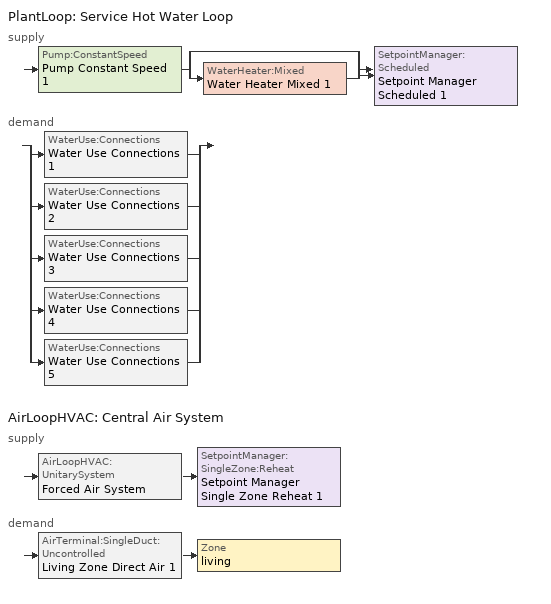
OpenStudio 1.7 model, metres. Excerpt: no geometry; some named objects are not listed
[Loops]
PlantLoop 'Service Hot Water Loop'
 supply: Pump:ConstantSpeed 'Pump Constant Speed 1' > split
  | bypass
  | WaterHeater:Mixed 'Water Heater Mixed 1'
  join > SetpointManager:Scheduled 'Setpoint Manager Scheduled 1'
 demand: split
  | WaterUse:Connections 'Water Use Connections 1'
  | WaterUse:Connections 'Water Use Connections 2'
  | WaterUse:Connections 'Water Use Connections 3'
  | WaterUse:Connections 'Water Use Connections 4'
  | WaterUse:Connections 'Water Use Connections 5'
AirLoopHVAC 'Central Air System'
 supply: AirLoopHVAC:UnitarySystem 'Forced Air System' > SetpointManager:SingleZone:Reheat 'Setpoint Manager Single Zone Reheat 1'
 demand: AirTerminal:SingleDuct:Uncontrolled 'Living Zone Direct Air 1' > Zone 'living'
[SizingPeriod:DesignDay] Daily Dry-Bulb Temperature Range {deltaC}=0; Barometric Pressure {Pa}=81198; Wind Direction {deg}=340; Sky Clearness=0; Rain Indicator=0; Snow Indicator=0; Day of Month=21; Month=12; Day Type=WinterDesignDay; Daylight Saving Time Indicator=0; Dry-Bulb Temperature Range Modifier Type=DefaultMultipliers; Solar Model Indicator=ASHRAEClearSky
Name | Maximum Dry-Bulb Temperature {C} | Humidity Indicating Conditions at Maximum Dry-Bulb {BasedOnField A3} | Wind Speed {m/s} | Humidity Indicating Type
Denver Centennial  Golden   N Ann Htg Wind 99.6% Condns WS=>MCDB | 3.9 | 3.9 | 12.2 | Wetbulb
Denver Centennial  Golden   N Ann Hum_n 99.6% Condns DP=>MCDB | -10.9 | -21.6 | 3 | Dewpoint
Denver Centennial  Golden   N Ann Htg 99.6% Condns DB | -18.8 | -18.8 | 3 | Wetbulb
[Sizing:Zone] Zone Cooling Design Supply Air Temperature {C}=14; Zone Heating Design Supply Air Temperature {C}=40; Zone Cooling Design Supply Air Humidity Ratio {kg-H2O/kg-air}=0.0085; Zone Heating Design Supply Air Humidity Ratio {kg-H2O/kg-air}=0.008; Cooling Design Air Flow Method=DesignDay; Heating Design Air Flow Method=DesignDay
garage; attic; living
[Zone equipment]
living: Living Zone Direct Air 1
[PlantLoop]
Service Hot Water Loop: Plant Loop Volume {m3}=Autocalculate
[Sizing:Plant]
Service Hot Water Loop: Loop Type=Heating; Design Loop Exit Temperature {C}=60; Loop Design Temperature Difference {deltaC}=50; Sizing Option=NonCoincident; Zone Timesteps in Averaging Window=1; Coincident Sizing Factor Mode=None
[Pump:ConstantSpeed]
Pump Constant Speed 1: Rated Flow Rate {m3/s}=autosize; Rated Pump Head {Pa}=0.001; Rated Power Consumption {W}=0.001; Motor Efficiency=0.999; Fraction of Motor Inefficiencies to Fluid Stream=1; Pump Control Type=Intermittent
[SetpointManager:Scheduled]
Setpoint Manager Scheduled 1: Control Variable=Temperature; Schedule=SHW Temp
[WaterUse:Equipment:Definition] Target Temperature Schedule=Constant 110F Temperature
Name | Peak Flow Rate {m3/s}
dishwasher definition | 5.26393e-07
clothes_washer definition | 4.24113e-07
showers definition | 3.14445e-06
baths definition | 9.47766e-07
sinks definition | 1.78261e-06
[WaterUse:Equipment] Space=first floor living
Name | Water Use Equipment Definition | Flow Rate Fraction Schedule
dishwasher | dishwasher definition | Monthly draw profile for dishwasher
clothes_washer | clothes_washer definition | Monthly draw profile for clothes_washer
showers | showers definition | Monthly draw profile for showers
baths | baths definition | Monthly draw profile for baths
sinks | sinks definition | Monthly draw profile for sinks
[WaterUse:Connections]
Name | Water Use Equipment Name 1
Water Use Connections 1 | dishwasher
Water Use Connections 2 | clothes_washer
Water Use Connections 3 | showers
Water Use Connections 4 | baths
Water Use Connections 5 | sinks
[WaterHeater:Mixed]
Water Heater Mixed 1: Tank Volume {m3}=0.151416; Setpoint Temperature Schedule=SHW Set Temp; Deadband Temperature Difference {deltaC}=2; Maximum Temperature Limit {C}=100; Heater Control Type=Modulate; Heater Maximum Capacity {W}=11722.8; Heater Minimum Capacity {W}=0; Heater Fuel Type=NaturalGas; Heater Thermal Efficiency=0.78; Off Cycle Parasitic Fuel Consumption Rate {W}=20; Off Cycle Parasitic Fuel Type=NaturalGas; Off Cycle Parasitic Heat Fraction to Tank=0.8; On Cycle Parasitic Fuel Type=NaturalGas; Ambient Temperature Indicator=ThermalZone; Ambient Temperature Schedule=Schedule Ruleset 1; Ambient Temperature Thermal Zone=living; Off Cycle Loss Coefficient to Ambient Temperature {W/K}=4.64389; On Cycle Loss Coefficient to Ambient Temperature {W/K}=4.64389; Use Side Effectiveness=1; Source Side Effectiveness=1; Use Side Design Flow Rate {m3/s}=autosize; Source Side Design Flow Rate {m3/s}=autosize; Indirect Water Heating Recovery Time {hr}=1.5
[Coil:Cooling:DX:SingleSpeed]
DX Cooling Coil 1: Availability Schedule=CoolingSeasonSchedule; Rated Total Cooling Capacity {W}=14067.4; Rated Sensible Heat Ratio=0.740403; Rated COP {W/W}=3.95054; Rated Air Flow Rate {m3/s}=0.728876; Rated Evaporator Fan Power Per Volume Flow Rate {W/(m3/s)}=1059.44; Total Cooling Capacity Function of Temperature Curve=Cool-Cap-fT 1; Total Cooling Capacity Function of Flow Fraction Curve=Cool-CAP-fFF 1; Energy Input Ratio Function of Temperature Curve=Cool-EIR-fT 1; Energy Input Ratio Function of Flow Fraction Curve=Cool-EIR-fFF 1; Part Load Fraction Correlation Curve=Cool-PLF-fPLR 1; Nominal Time for Condensate Removal to Begin {s}=1000; Ratio of Initial Moisture Evaporation Rate and Steady State Latent Capacity=1.5; Maximum Cycling Rate {cycles/hr}=3; Latent Capacity Time Constant {s}=45; Condenser Type=AirCooled; Evaporative Condenser Effectiveness=0; Evaporative Condenser Air Flow Rate {m3/s}=Autosize; Evaporative Condenser Pump Rated Power Consumption {W}=Autosize; Crankcase Heater Capacity {W}=0; Maximum Outdoor Dry-Bulb Temperature for Crankcase Heater Operation {C}=12.7778; Basin Heater Capacity {W/K}=0; Basin Heater Setpoint Temperature {C}=10
[AirLoopHVAC]
Central Air System: Design Supply Air Flow Rate {m3/s}=AutoSize
[AvailabilityManager:Scheduled]
Availability Manager Scheduled 1: Schedule=Always On Discrete
[Sizing:System]
Central Air System: Type of Load to Size On=Sensible; Design Outdoor Air Flow Rate {m3/s}=Autosize; Minimum System Air Flow Ratio=0.3; Preheat Design Temperature {C}=7; Preheat Design Humidity Ratio {kg-H2O/kg-Air}=0.008; Precool Design Temperature {C}=12.8; Precool Design Humidity Ratio {kg-H2O/kg-Air}=0.008; Central Cooling Design Supply Air Temperature {C}=12.8; Central Heating Design Supply Air Temperature {C}=16.7; Sizing Option=NonCoincident; 100% Outdoor Air in Cooling=Yes; 100% Outdoor Air in Heating=Yes; Central Cooling Design Supply Air Humidity Ratio {kg-H2O/kg-Air}=0.0085; Central Heating Design Supply Air Humidity Ratio {kg-H2O/kg-Air}=0.008; Cooling Design Air Flow Method=DesignDay; Cooling Design Air Flow Rate {m3/s}=0; Heating Design Air Flow Method=DesignDay; Heating Design Air Flow Rate {m3/s}=0; System Outdoor Air Method=ZoneSum; Zone Maximum Outdoor Air Fraction=1; Cooling Supply Air Flow Rate Per Floor Area {m3/s-m2}=0.00996765; Cooling Fraction of Autosized Cooling Supply Air Flow Rate=1; Cooling Supply Air Flow Rate Per Unit Cooling Capacity {m3/s-W}=3.94755e-05; Heating Supply Air Flow Rate Per Floor Area {m3/s-m2}=0.00996765; Heating Fraction of Autosized Heating Supply Air Flow Rate=1; Heating Fraction of Autosized Cooling Supply Air Flow Rate=1; Heating Supply Air Flow Rate Per Unit Heating Capacity {m3/s-W}=3.15882e-05; Cooling Design Capacity Method=CoolingDesignCapacity; Cooling Design Capacity {W}=autosize; Cooling Design Capacity Per Floor Area {W/m2}=234.7; Fraction of Autosized Cooling Design Capacity=1; Heating Design Capacity Method=HeatingDesignCapacity; Heating Design Capacity {W}=autosize; Heating Design Capacity Per Floor Area {W/m2}=157; Fraction of Autosized Heating Design Capacity=1; Central Cooling Capacity Control Method=OnOff
[Coil:Heating:Gas]
Furnace Heating Coil: Availability Schedule=HeatingSeasonSchedule; Gas Burner Efficiency=0.78; Nominal Capacity {W}=35168.5; Parasitic Electric Load {W}=0; Parasitic Gas Load {W}=0
[Fan:OnOff]
Supply Fan: Availability Schedule=SupplyFanAvailability 1; Fan Efficiency=0.117562; Pressure Rise {Pa}=124.55; Maximum Flow Rate {m3/s}=34.228; Motor Efficiency=1; Motor In Airstream Fraction=1; Fan Power Ratio Function of Speed Ratio Curve=Fan On Off Power Curve; Fan Efficiency Ratio Function of Speed Ratio Curve=Fan On Off Efficiency Curve
[AirLoopHVAC:UnitarySystem]
Forced Air System: Control Type=Load; Controlling Zone or Thermostat Location=living; Dehumidification Control Type=None; Availability Schedule=Always On Discrete; Supply Fan=Supply Fan; Fan Placement=BlowThrough; Supply Air Fan Operating Mode Schedule=SupplyFanOperation 1; Heating Coil=Furnace Heating Coil; DX Heating Coil Sizing Ratio=1; Cooling Coil=DX Cooling Coil 1; Use DOAS DX Cooling Coil=No; DOAS DX Cooling Coil Leaving Minimum Air Temperature {C}=2; Latent Load Control=SensibleOnlyLoadControl; Supply Air Flow Rate Method During Cooling Operation=SupplyAirFlowRate; Supply Air Flow Rate During Cooling Operation {m3/s}=autosize; Supply Air Flow Rate Method During Heating Operation=SupplyAirFlowRate; Supply Air Flow Rate During Heating Operation {m3/s}=autosize; Supply Air Flow Rate Method When No Cooling or Heating is Required=SupplyAirFlowRate; Supply Air Flow Rate When No Cooling or Heating is Required {m3/s}=0; Maximum Supply Air Temperature {C}=48.8889; Maximum Outdoor Dry-Bulb Temperature for Supplemental Heater Operation {C}=21; Maximum Cycling Rate {cycles/hr}=2.5; Heat Pump Time Constant {s}=60; Fraction of On-Cycle Power Use=0.01; Heat Pump Fan Delay Time {s}=60; Ancilliary On-Cycle Electric Power {W}=0; Ancilliary Off-Cycle Electric Power {W}=0
[SetpointManager:SingleZone:Reheat]
Setpoint Manager Single Zone Reheat 1: Minimum Supply Air Temperature {C}=-99; Maximum Supply Air Temperature {C}=99; Control Zone=living
[AirTerminal:SingleDuct:Uncontrolled]
Living Zone Direct Air 1: Availability Schedule=Always On Discrete; Maximum Air Flow Rate {m3/s}=AutoSize
[Schedule:Ruleset]
Name | Default Day Schedule | Summer Design Day Schedule | Winter Design Day Schedule
SHW Temp | HW Temp Default
Monthly draw profile for dishwasher | Schedule Day 1
Constant 110F Temperature | Schedule Day 26
Monthly draw profile for clothes_washer | Schedule Day 27
Monthly draw profile for showers | Schedule Day 52
Monthly draw profile for baths | Schedule Day 102
Monthly draw profile for sinks | Schedule Day 152
Schedule Ruleset 1 | Schedule Day 210
SHW Set Temp | SHW Set Temp Default
HeatingSeasonSchedule | Schedule Day 212 | HeatingSeasonScheduleSummer | HeatingSeasonScheduleWinter
CoolingSeasonSchedule | Schedule Day 213 | CoolingSeasonScheduleSummer | CoolingSeasonScheduleWinter
[Schedule:Day]
HW Temp Default; Schedule Day 26: 24, 0, 43.3333
Schedule Day 1; Schedule Day 27; Schedule Day 52; Schedule Day 102; Schedule Day 152; Schedule Day 212; Schedule Day 213: 24, 0, 0
Schedule Day 3; Schedule Day 5; Schedule Day 7; Schedule Day 9; Schedule Day 11; Schedule Day 13; Schedule Day 15; Schedule Day 17; Schedule Day 19; Schedule Day 21; Schedule Day 23; Schedule Day 25: 1, 0, 0.135135, 2, 0, 0.0630631, 3, 0, 0.045045, 4, 0, 0.027027, 5, 0, 0.027027, 6, 0, 0.0900901, 7, 0, 0.18018, 8, 0, 0.279279, 9, 0, 0.522523, 10, 0, 0.585586, 11, 0, 0.504505, 12, 0, 0.432432, 13, 0, 0.369369, 14, 0, 0.414414, 15, 0, 0.342342, 16, 0, 0.324324, 17, 0, 0.342342, 18, 0, 0.441441, 19, 0, 0.783784, 20, 0, 1, 21, 0, 0.810811, 22, 0, 0.603604, 23, 0, 0.396396, 24, 0, 0.279279
Schedule Day 29; Schedule Day 31; Schedule Day 33; Schedule Day 35; Schedule Day 37; Schedule Day 39; Schedule Day 41; Schedule Day 43; Schedule Day 45; Schedule Day 47; Schedule Day 49; Schedule Day 51: 1, 0, 0.104651, 2, 0, 0.0813953, 3, 0, 0.0465116, 4, 0, 0.0465116, 5, 0, 0.0813953, 6, 0, 0.127907, 7, 0, 0.255814, 8, 0, 0.569767, 9, 0, 0.848837, 10, 0, 1, 11, 0, 0.976744, 12, 0, 0.872093, 13, 0, 0.77907, 14, 0, 0.697674, 15, 0, 0.604651, 16, 0, 0.569767, 17, 0, 0.581395, 18, 0, 0.569767, 19, 0, 0.569767, 20, 0, 0.569767, 21, 0, 0.569767, 22, 0, 0.546512, 23, 0, 0.372093, 24, 0, 0.197674
Schedule Day 54: 1, 0, 0.0930719, 2, 0, 0.0423054, 3, 0, 0.0253833, 4, 0, 0.0423054, 5, 0, 0.118455, 6, 0, 0.439976, 7, 0, 0.998408, 8, 0, 0.989947, 9, 0, 0.803803, 10, 0, 0.62612, 11, 0, 0.507665, 12, 0, 0.397671, 13, 0, 0.287677, 14, 0, 0.245371, 15, 0, 0.211527, 16, 0, 0.219988, 17, 0, 0.253833, 18, 0, 0.329982, 19, 0, 0.355366, 20, 0, 0.355366, 21, 0, 0.355366, 22, 0, 0.346904, 23, 0, 0.245371, 24, 0, 0.177683
Schedule Day 56: 1, 0, 0.0932203, 2, 0, 0.0423729, 3, 0, 0.0254237, 4, 0, 0.0423729, 5, 0, 0.118644, 6, 0, 0.440678, 7, 0, 1, 8, 0, 0.991525, 9, 0, 0.805085, 10, 0, 0.627119, 11, 0, 0.508475, 12, 0, 0.398305, 13, 0, 0.288136, 14, 0, 0.245763, 15, 0, 0.211864, 16, 0, 0.220339, 17, 0, 0.254237, 18, 0, 0.330508, 19, 0, 0.355932, 20, 0, 0.355932, 21, 0, 0.355932, 22, 0, 0.347458, 23, 0, 0.245763, 24, 0, 0.177966
Schedule Day 58: 1, 0, 0.0930603, 2, 0, 0.0423001, 3, 0, 0.0253801, 4, 0, 0.0423001, 5, 0, 0.11844, 6, 0, 0.439921, 7, 0, 0.998283, 8, 0, 0.989823, 9, 0, 0.803702, 10, 0, 0.626042, 11, 0, 0.507602, 12, 0, 0.397621, 13, 0, 0.287641, 14, 0, 0.245341, 15, 0, 0.211501, 16, 0, 0.219961, 17, 0, 0.253801, 18, 0, 0.329941, 19, 0, 0.355321, 20, 0, 0.355321, 21, 0, 0.355321, 22, 0, 0.346861, 23, 0, 0.245341, 24, 0, 0.177661
Schedule Day 60: 1, 0, 0.0926066, 2, 0, 0.0420939, 3, 0, 0.0252563, 4, 0, 0.0420939, 5, 0, 0.117863, 6, 0, 0.437777, 7, 0, 0.993416, 8, 0, 0.984997, 9, 0, 0.799784, 10, 0, 0.62299, 11, 0, 0.505127, 12, 0, 0.395683, 13, 0, 0.286239, 14, 0, 0.244145, 15, 0, 0.21047, 16, 0, 0.218888, 17, 0, 0.252563, 18, 0, 0.328332, 19, 0, 0.353589, 20, 0, 0.353589, 21, 0, 0.353589, 22, 0, 0.34517, 23, 0, 0.244145, 24, 0, 0.176794
Schedule Day 62: 1, 0, 0.0919165, 2, 0, 0.0417802, 3, 0, 0.0250681, 4, 0, 0.0417802, 5, 0, 0.116985, 6, 0, 0.434515, 7, 0, 0.986014, 8, 0, 0.977658, 9, 0, 0.793825, 10, 0, 0.618348, 11, 0, 0.501363, 12, 0, 0.392734, 13, 0, 0.284106, 14, 0, 0.242325, 15, 0, 0.208901, 16, 0, 0.217257, 17, 0, 0.250681, 18, 0, 0.325886, 19, 0, 0.350954, 20, 0, 0.350954, 21, 0, 0.350954, 22, 0, 0.342598, 23, 0, 0.242325, 24, 0, 0.175477
Schedule Day 64: 1, 0, 0.0911232, 2, 0, 0.0414196, 3, 0, 0.0248518, 4, 0, 0.0414196, 5, 0, 0.115975, 6, 0, 0.430764, 7, 0, 0.977504, 8, 0, 0.96922, 9, 0, 0.786973, 10, 0, 0.613011, 11, 0, 0.497036, 12, 0, 0.389345, 13, 0, 0.281654, 14, 0, 0.240234, 15, 0, 0.207098, 16, 0, 0.215382, 17, 0, 0.248518, 18, 0, 0.323073, 19, 0, 0.347925, 20, 0, 0.347925, 21, 0, 0.347925, 22, 0, 0.339641, 23, 0, 0.240234, 24, 0, 0.173963
Schedule Day 66: 1, 0, 0.0904538, 2, 0, 0.0411153, 3, 0, 0.0246692, 4, 0, 0.0411153, 5, 0, 0.115123, 6, 0, 0.4276, 7, 0, 0.970322, 8, 0, 0.962099, 9, 0, 0.781191, 10, 0, 0.608507, 11, 0, 0.493384, 12, 0, 0.386484, 13, 0, 0.279584, 14, 0, 0.238469, 15, 0, 0.205577, 16, 0, 0.2138, 17, 0, 0.246692, 18, 0, 0.3207, 19, 0, 0.345369, 20, 0, 0.345369, 21, 0, 0.345369, 22, 0, 0.337146, 23, 0, 0.238469, 24, 0, 0.172684
Schedule Day 68: 1, 0, 0.0901656, 2, 0, 0.0409844, 3, 0, 0.0245906, 4, 0, 0.0409844, 5, 0, 0.114756, 6, 0, 0.426237, 7, 0, 0.967231, 8, 0, 0.959034, 9, 0, 0.778703, 10, 0, 0.606568, 11, 0, 0.491812, 12, 0, 0.385253, 13, 0, 0.278694, 14, 0, 0.237709, 15, 0, 0.204922, 16, 0, 0.213119, 17, 0, 0.245906, 18, 0, 0.319678, 19, 0, 0.344269, 20, 0, 0.344269, 21, 0, 0.344269, 22, 0, 0.336072, 23, 0, 0.237709, 24, 0, 0.172134
Schedule Day 70: 1, 0, 0.0903888, 2, 0, 0.0410858, 3, 0, 0.0246515, 4, 0, 0.0410858, 5, 0, 0.11504, 6, 0, 0.427293, 7, 0, 0.969626, 8, 0, 0.961408, 9, 0, 0.780631, 10, 0, 0.60807, 11, 0, 0.49303, 12, 0, 0.386207, 13, 0, 0.279384, 14, 0, 0.238298, 15, 0, 0.205429, 16, 0, 0.213646, 17, 0, 0.246515, 18, 0, 0.320469, 19, 0, 0.345121, 20, 0, 0.345121, 21, 0, 0.345121, 22, 0, 0.336904, 23, 0, 0.238298, 24, 0, 0.17256
Schedule Day 72: 1, 0, 0.0910217, 2, 0, 0.0413735, 3, 0, 0.0248241, 4, 0, 0.0413735, 5, 0, 0.115846, 6, 0, 0.430284, 7, 0, 0.976414, 8, 0, 0.96814, 9, 0, 0.786096, 10, 0, 0.612328, 11, 0, 0.496482, 12, 0, 0.388911, 13, 0, 0.28134, 14, 0, 0.239966, 15, 0, 0.206867, 16, 0, 0.215142, 17, 0, 0.248241, 18, 0, 0.322713, 19, 0, 0.347537, 20, 0, 0.347537, 21, 0, 0.347537, 22, 0, 0.339263, 23, 0, 0.239966, 24, 0, 0.173769
Schedule Day 74: 1, 0, 0.0918134, 2, 0, 0.0417334, 3, 0, 0.02504, 4, 0, 0.0417334, 5, 0, 0.116853, 6, 0, 0.434027, 7, 0, 0.984908, 8, 0, 0.976561, 9, 0, 0.792934, 10, 0, 0.617654, 11, 0, 0.500801, 12, 0, 0.392294, 13, 0, 0.283787, 14, 0, 0.242054, 15, 0, 0.208667, 16, 0, 0.217014, 17, 0, 0.2504, 18, 0, 0.32552, 19, 0, 0.35056, 20, 0, 0.35056, 21, 0, 0.35056, 22, 0, 0.342214, 23, 0, 0.242054, 24, 0, 0.17528
Schedule Day 76: 1, 0, 0.0925269, 2, 0, 0.0420577, 3, 0, 0.0252346, 4, 0, 0.0420577, 5, 0, 0.117761, 6, 0, 0.4374, 7, 0, 0.992561, 8, 0, 0.984149, 9, 0, 0.799096, 10, 0, 0.622453, 11, 0, 0.504692, 12, 0, 0.395342, 13, 0, 0.285992, 14, 0, 0.243934, 15, 0, 0.210288, 16, 0, 0.2187, 17, 0, 0.252346, 18, 0, 0.32805, 19, 0, 0.353284, 20, 0, 0.353284, 21, 0, 0.353284, 22, 0, 0.344873, 23, 0, 0.243934, 24, 0, 0.176642
Schedule Day 104: 1, 0, 0.0798259, 2, 0, 0.039913, 3, 0, 0.039913, 4, 0, 0.039913, 5, 0, 0.0798259, 6, 0, 0.189587, 7, 0, 0.458999, 8, 0, 0.578738, 9, 0, 0.658564, 10, 0, 0.578738, 11, 0, 0.458999, 12, 0, 0.349238, 13, 0, 0.309325, 14, 0, 0.2295, 15, 0, 0.2295, 16, 0, 0.2295, 17, 0, 0.389151, 18, 0, 0.458999, 19, 0, 0.768325, 20, 0, 0.997824, 21, 0, 0.997824, 22, 0, 0.768325, 23, 0, 0.658564, 24, 0, 0.389151
Schedule Day 106: 1, 0, 0.08, 2, 0, 0.04, 3, 0, 0.04, 4, 0, 0.04, 5, 0, 0.08, 6, 0, 0.19, 7, 0, 0.46, 8, 0, 0.58, 9, 0, 0.66, 10, 0, 0.58, 11, 0, 0.46, 12, 0, 0.35, 13, 0, 0.31, 14, 0, 0.23, 15, 0, 0.23, 16, 0, 0.23, 17, 0, 0.39, 18, 0, 0.46, 19, 0, 0.77, 20, 0, 1, 21, 0, 1, 22, 0, 0.77, 23, 0, 0.66, 24, 0, 0.39
Schedule Day 108: 1, 0, 0.0798123, 2, 0, 0.0399061, 3, 0, 0.0399061, 4, 0, 0.0399061, 5, 0, 0.0798123, 6, 0, 0.189554, 7, 0, 0.458921, 8, 0, 0.578639, 9, 0, 0.658451, 10, 0, 0.578639, 11, 0, 0.458921, 12, 0, 0.349179, 13, 0, 0.309273, 14, 0, 0.22946, 15, 0, 0.22946, 16, 0, 0.22946, 17, 0, 0.389085, 18, 0, 0.458921, 19, 0, 0.768193, 20, 0, 0.997653, 21, 0, 0.997653, 22, 0, 0.768193, 23, 0, 0.658451, 24, 0, 0.389085
Schedule Day 110: 1, 0, 0.0792802, 2, 0, 0.0396401, 3, 0, 0.0396401, 4, 0, 0.0396401, 5, 0, 0.0792802, 6, 0, 0.18829, 7, 0, 0.455861, 8, 0, 0.574781, 9, 0, 0.654061, 10, 0, 0.574781, 11, 0, 0.455861, 12, 0, 0.346851, 13, 0, 0.307211, 14, 0, 0.22793, 15, 0, 0.22793, 16, 0, 0.22793, 17, 0, 0.386491, 18, 0, 0.455861, 19, 0, 0.763072, 20, 0, 0.991002, 21, 0, 0.991002, 22, 0, 0.763072, 23, 0, 0.654061, 24, 0, 0.386491
Schedule Day 112: 1, 0, 0.0784708, 2, 0, 0.0392354, 3, 0, 0.0392354, 4, 0, 0.0392354, 5, 0, 0.0784708, 6, 0, 0.186368, 7, 0, 0.451207, 8, 0, 0.568913, 9, 0, 0.647384, 10, 0, 0.568913, 11, 0, 0.451207, 12, 0, 0.34331, 13, 0, 0.304074, 14, 0, 0.225604, 15, 0, 0.225604, 16, 0, 0.225604, 17, 0, 0.382545, 18, 0, 0.451207, 19, 0, 0.755282, 20, 0, 0.980885, 21, 0, 0.980885, 22, 0, 0.755282, 23, 0, 0.647384, 24, 0, 0.382545
Schedule Day 114: 1, 0, 0.0775404, 2, 0, 0.0387702, 3, 0, 0.0387702, 4, 0, 0.0387702, 5, 0, 0.0775404, 6, 0, 0.184158, 7, 0, 0.445857, 8, 0, 0.562168, 9, 0, 0.639708, 10, 0, 0.562168, 11, 0, 0.445857, 12, 0, 0.339239, 13, 0, 0.300469, 14, 0, 0.222929, 15, 0, 0.222929, 16, 0, 0.222929, 17, 0, 0.378009, 18, 0, 0.445857, 19, 0, 0.746326, 20, 0, 0.969254, 21, 0, 0.969254, 22, 0, 0.746326, 23, 0, 0.639708, 24, 0, 0.378009
Schedule Day 116: 1, 0, 0.0767552, 2, 0, 0.0383776, 3, 0, 0.0383776, 4, 0, 0.0383776, 5, 0, 0.0767552, 6, 0, 0.182293, 7, 0, 0.441342, 8, 0, 0.556475, 9, 0, 0.63323, 10, 0, 0.556475, 11, 0, 0.441342, 12, 0, 0.335804, 13, 0, 0.297426, 14, 0, 0.220671, 15, 0, 0.220671, 16, 0, 0.220671, 17, 0, 0.374181, 18, 0, 0.441342, 19, 0, 0.738768, 20, 0, 0.959439, 21, 0, 0.959439, 22, 0, 0.738768, 23, 0, 0.63323, 24, 0, 0.374181
Schedule Day 118: 1, 0, 0.0764172, 2, 0, 0.0382086, 3, 0, 0.0382086, 4, 0, 0.0382086, 5, 0, 0.0764172, 6, 0, 0.181491, 7, 0, 0.439399, 8, 0, 0.554025, 9, 0, 0.630442, 10, 0, 0.554025, 11, 0, 0.439399, 12, 0, 0.334325, 13, 0, 0.296117, 14, 0, 0.219699, 15, 0, 0.219699, 16, 0, 0.219699, 17, 0, 0.372534, 18, 0, 0.439399, 19, 0, 0.735515, 20, 0, 0.955215, 21, 0, 0.955215, 22, 0, 0.735515, 23, 0, 0.630442, 24, 0, 0.372534
Schedule Day 120: 1, 0, 0.076679, 2, 0, 0.0383395, 3, 0, 0.0383395, 4, 0, 0.0383395, 5, 0, 0.076679, 6, 0, 0.182113, 7, 0, 0.440904, 8, 0, 0.555923, 9, 0, 0.632602, 10, 0, 0.555923, 11, 0, 0.440904, 12, 0, 0.335471, 13, 0, 0.297131, 14, 0, 0.220452, 15, 0, 0.220452, 16, 0, 0.220452, 17, 0, 0.37381, 18, 0, 0.440904, 19, 0, 0.738035, 20, 0, 0.958488, 21, 0, 0.958488, 22, 0, 0.738035, 23, 0, 0.632602, 24, 0, 0.37381
Schedule Day 122: 1, 0, 0.0774212, 2, 0, 0.0387106, 3, 0, 0.0387106, 4, 0, 0.0387106, 5, 0, 0.0774212, 6, 0, 0.183875, 7, 0, 0.445172, 8, 0, 0.561304, 9, 0, 0.638725, 10, 0, 0.561304, 11, 0, 0.445172, 12, 0, 0.338718, 13, 0, 0.300007, 14, 0, 0.222586, 15, 0, 0.222586, 16, 0, 0.222586, 17, 0, 0.377429, 18, 0, 0.445172, 19, 0, 0.745179, 20, 0, 0.967766, 21, 0, 0.967766, 22, 0, 0.745179, 23, 0, 0.638725, 24, 0, 0.377429
Schedule Day 124: 1, 0, 0.0783499, 2, 0, 0.0391749, 3, 0, 0.0391749, 4, 0, 0.0391749, 5, 0, 0.0783499, 6, 0, 0.186081, 7, 0, 0.450512, 8, 0, 0.568037, 9, 0, 0.646387, 10, 0, 0.568037, 11, 0, 0.450512, 12, 0, 0.342781, 13, 0, 0.303606, 14, 0, 0.225256, 15, 0, 0.225256, 16, 0, 0.225256, 17, 0, 0.381956, 18, 0, 0.450512, 19, 0, 0.754118, 20, 0, 0.979374, 21, 0, 0.979374, 22, 0, 0.754118, 23, 0, 0.646387, 24, 0, 0.381956
Schedule Day 126: 1, 0, 0.0791866, 2, 0, 0.0395933, 3, 0, 0.0395933, 4, 0, 0.0395933, 5, 0, 0.0791866, 6, 0, 0.188068, 7, 0, 0.455323, 8, 0, 0.574103, 9, 0, 0.65329, 10, 0, 0.574103, 11, 0, 0.455323, 12, 0, 0.346442, 13, 0, 0.306848, 14, 0, 0.227662, 15, 0, 0.227662, 16, 0, 0.227662, 17, 0, 0.386035, 18, 0, 0.455323, 19, 0, 0.762171, 20, 0, 0.989833, 21, 0, 0.989833, 22, 0, 0.762171, 23, 0, 0.65329, 24, 0, 0.386035
Schedule Day 154: 1, 0, 0.18637, 2, 0, 0.0931849, 3, 0, 0.0665607, 4, 0, 0.0665607, 5, 0, 0.0931849, 6, 0, 0.239618, 7, 0, 0.55911, 8, 0, 0.825352, 9, 0, 0.878601, 10, 0, 0.825352, 11, 0, 0.718855, 12, 0, 0.665607, 13, 0, 0.652294, 14, 0, 0.599046, 15, 0, 0.545797, 16, 0, 0.572422, 17, 0, 0.638982, 18, 0, 0.865289, 19, 0, 0.99841, 20, 0, 0.918537, 21, 0, 0.758792, 22, 0, 0.638982, 23, 0, 0.532485, 24, 0, 0.359428
Schedule Day 156: 1, 0, 0.186667, 2, 0, 0.0933333, 3, 0, 0.0666667, 4, 0, 0.0666667, 5, 0, 0.0933333, 6, 0, 0.24, 7, 0, 0.56, 8, 0, 0.826667, 9, 0, 0.88, 10, 0, 0.826667, 11, 0, 0.72, 12, 0, 0.666667, 13, 0, 0.653333, 14, 0, 0.6, 15, 0, 0.546667, 16, 0, 0.573333, 17, 0, 0.64, 18, 0, 0.866667, 19, 0, 1, 20, 0, 0.92, 21, 0, 0.76, 22, 0, 0.64, 23, 0, 0.533333, 24, 0, 0.36
Schedule Day 158: 1, 0, 0.186347, 2, 0, 0.0931733, 3, 0, 0.0665523, 4, 0, 0.0665523, 5, 0, 0.0931733, 6, 0, 0.239588, 7, 0, 0.55904, 8, 0, 0.825249, 9, 0, 0.878491, 10, 0, 0.825249, 11, 0, 0.718765, 12, 0, 0.665523, 13, 0, 0.652213, 14, 0, 0.598971, 15, 0, 0.545729, 16, 0, 0.57235, 17, 0, 0.638903, 18, 0, 0.865181, 19, 0, 0.998285, 20, 0, 0.918422, 21, 0, 0.758697, 22, 0, 0.638903, 23, 0, 0.532419, 24, 0, 0.359383
Schedule Day 160: 1, 0, 0.185439, 2, 0, 0.0927196, 3, 0, 0.0662283, 4, 0, 0.0662283, 5, 0, 0.0927196, 6, 0, 0.238422, 7, 0, 0.556318, 8, 0, 0.821231, 9, 0, 0.874214, 10, 0, 0.821231, 11, 0, 0.715266, 12, 0, 0.662283, 13, 0, 0.649037, 14, 0, 0.596055, 15, 0, 0.543072, 16, 0, 0.569563, 17, 0, 0.635792, 18, 0, 0.860968, 19, 0, 0.993425, 20, 0, 0.913951, 21, 0, 0.755003, 22, 0, 0.635792, 23, 0, 0.529826, 24, 0, 0.357633
Schedule Day 162: 1, 0, 0.184059, 2, 0, 0.0920296, 3, 0, 0.0657354, 4, 0, 0.0657354, 5, 0, 0.0920296, 6, 0, 0.236648, 7, 0, 0.552178, 8, 0, 0.81512, 9, 0, 0.867708, 10, 0, 0.81512, 11, 0, 0.709943, 12, 0, 0.657354, 13, 0, 0.644207, 14, 0, 0.591619, 15, 0, 0.539031, 16, 0, 0.565325, 17, 0, 0.63106, 18, 0, 0.854561, 19, 0, 0.986032, 20, 0, 0.907149, 21, 0, 0.749384, 22, 0, 0.63106, 23, 0, 0.525884, 24, 0, 0.354971
Schedule Day 164: 1, 0, 0.182473, 2, 0, 0.0912364, 3, 0, 0.0651688, 4, 0, 0.0651688, 5, 0, 0.0912364, 6, 0, 0.234608, 7, 0, 0.547418, 8, 0, 0.808093, 9, 0, 0.860229, 10, 0, 0.808093, 11, 0, 0.703823, 12, 0, 0.651688, 13, 0, 0.638655, 14, 0, 0.586519, 15, 0, 0.534384, 16, 0, 0.560452, 17, 0, 0.625621, 18, 0, 0.847195, 19, 0, 0.977532, 20, 0, 0.89933, 21, 0, 0.742925, 22, 0, 0.625621, 23, 0, 0.521351, 24, 0, 0.351912
Schedule Day 166: 1, 0, 0.181134, 2, 0, 0.0905669, 3, 0, 0.0646907, 4, 0, 0.0646907, 5, 0, 0.0905669, 6, 0, 0.232886, 7, 0, 0.543402, 8, 0, 0.802164, 9, 0, 0.853917, 10, 0, 0.802164, 11, 0, 0.698659, 12, 0, 0.646907, 13, 0, 0.633969, 14, 0, 0.582216, 15, 0, 0.530463, 16, 0, 0.55634, 17, 0, 0.62103, 18, 0, 0.840979, 19, 0, 0.97036, 20, 0, 0.892731, 21, 0, 0.737474, 22, 0, 0.62103, 23, 0, 0.517525, 24, 0, 0.34933
Schedule Day 168: 1, 0, 0.180558, 2, 0, 0.0902788, 3, 0, 0.0644849, 4, 0, 0.0644849, 5, 0, 0.0902788, 6, 0, 0.232145, 7, 0, 0.541673, 8, 0, 0.799612, 9, 0, 0.8512, 10, 0, 0.799612, 11, 0, 0.696436, 12, 0, 0.644849, 13, 0, 0.631952, 14, 0, 0.580364, 15, 0, 0.528776, 16, 0, 0.55457, 17, 0, 0.619055, 18, 0, 0.838303, 19, 0, 0.967273, 20, 0, 0.889891, 21, 0, 0.735127, 22, 0, 0.619055, 23, 0, 0.515879, 24, 0, 0.348218
Schedule Day 170: 1, 0, 0.181004, 2, 0, 0.090502, 3, 0, 0.0646443, 4, 0, 0.0646443, 5, 0, 0.090502, 6, 0, 0.232719, 7, 0, 0.543012, 8, 0, 0.801589, 9, 0, 0.853305, 10, 0, 0.801589, 11, 0, 0.698158, 12, 0, 0.646443, 13, 0, 0.633514, 14, 0, 0.581799, 15, 0, 0.530083, 16, 0, 0.555941, 17, 0, 0.620585, 18, 0, 0.840376, 19, 0, 0.969664, 20, 0, 0.892091, 21, 0, 0.736945, 22, 0, 0.620585, 23, 0, 0.517154, 24, 0, 0.349079
Schedule Day 172: 1, 0, 0.18227, 2, 0, 0.0911348, 3, 0, 0.0650963, 4, 0, 0.0650963, 5, 0, 0.0911348, 6, 0, 0.234347, 7, 0, 0.546809, 8, 0, 0.807194, 9, 0, 0.859271, 10, 0, 0.807194, 11, 0, 0.70304, 12, 0, 0.650963, 13, 0, 0.637944, 14, 0, 0.585867, 15, 0, 0.53379, 16, 0, 0.559828, 17, 0, 0.624924, 18, 0, 0.846252, 19, 0, 0.976444, 20, 0, 0.898329, 21, 0, 0.742098, 22, 0, 0.624924, 23, 0, 0.52077, 24, 0, 0.35152
Schedule Day 174: 1, 0, 0.183853, 2, 0, 0.0919265, 3, 0, 0.0656618, 4, 0, 0.0656618, 5, 0, 0.0919265, 6, 0, 0.236383, 7, 0, 0.551559, 8, 0, 0.814206, 9, 0, 0.866736, 10, 0, 0.814206, 11, 0, 0.709148, 12, 0, 0.656618, 13, 0, 0.643486, 14, 0, 0.590956, 15, 0, 0.538427, 16, 0, 0.564692, 17, 0, 0.630353, 18, 0, 0.853604, 19, 0, 0.984927, 20, 0, 0.906133, 21, 0, 0.748545, 22, 0, 0.630353, 23, 0, 0.525294, 24, 0, 0.354574
Schedule Day 176: 1, 0, 0.18528, 2, 0, 0.0926399, 3, 0, 0.0661714, 4, 0, 0.0661714, 5, 0, 0.0926399, 6, 0, 0.238217, 7, 0, 0.555839, 8, 0, 0.820525, 9, 0, 0.873462, 10, 0, 0.820525, 11, 0, 0.714651, 12, 0, 0.661714, 13, 0, 0.648479, 14, 0, 0.595542, 15, 0, 0.542605, 16, 0, 0.569074, 17, 0, 0.635245, 18, 0, 0.860228, 19, 0, 0.99257, 20, 0, 0.913165, 21, 0, 0.754353, 22, 0, 0.635245, 23, 0, 0.529371, 24, 0, 0.357325
Schedule Day 210: 24, 0, 22
SHW Set Temp Default: 24, 0, 51.6667
HeatingSeasonSchedule01d; HeatingSeasonSchedule02d; HeatingSeasonSchedule03d; HeatingSeasonSchedule04d; HeatingSeasonSchedule05d; HeatingSeasonSchedule06d; HeatingSeasonSchedule07d; HeatingSeasonSchedule09d; HeatingSeasonSchedule10d; HeatingSeasonSchedule11d; HeatingSeasonSchedule12d; HeatingSeasonScheduleSummer; HeatingSeasonScheduleWinter; CoolingSeasonSchedule06d; CoolingSeasonSchedule07d; CoolingSeasonSchedule08d; CoolingSeasonSchedule09d; CoolingSeasonScheduleSummer: 1, 0, 1, 2, 0, 1, 3, 0, 1, 4, 0, 1, 5, 0, 1, 6, 0, 1, 7, 0, 1, 8, 0, 1, 9, 0, 1, 10, 0, 1, 11, 0, 1, 12, 0, 1, 13, 0, 1, 14, 0, 1, 15, 0, 1, 16, 0, 1, 17, 0, 1, 18, 0, 1, 19, 0, 1, 20, 0, 1, 21, 0, 1, 22, 0, 1, 23, 0, 1, 24, 0, 1
HeatingSeasonSchedule08d; CoolingSeasonSchedule01d; CoolingSeasonSchedule02d; CoolingSeasonSchedule03d; CoolingSeasonSchedule04d; CoolingSeasonSchedule05d; CoolingSeasonSchedule10d; CoolingSeasonSchedule11d; CoolingSeasonSchedule12d; CoolingSeasonScheduleWinter: 1, 0, 0, 2, 0, 0, 3, 0, 0, 4, 0, 0, 5, 0, 0, 6, 0, 0, 7, 0, 0, 8, 0, 0, 9, 0, 0, 10, 0, 0, 11, 0, 0, 12, 0, 0, 13, 0, 0, 14, 0, 0, 15, 0, 0, 16, 0, 0, 17, 0, 0, 18, 0, 0, 19, 0, 0, 20, 0, 0, 21, 0, 0, 22, 0, 0, 23, 0, 0, 24, 0, 0
[Schedule:Rule] Apply Sunday=Yes; Apply Monday=Yes; Apply Tuesday=Yes; Apply Wednesday=Yes; Apply Thursday=Yes; Apply Friday=Yes; Apply Saturday=Yes; Date Specification Type=DateRange; Start Day=1
Name | Schedule Ruleset | Rule Order | Day Schedule | Start Month | End Month | End Day
Schedule Rule 1 | Monthly draw profile for dishwasher | 11 | Schedule Day 3 | 1 | 12 | 31
Schedule Rule 2 | Monthly draw profile for dishwasher | 10 | Schedule Day 5 | 2 | 12 | 31
Schedule Rule 3 | Monthly draw profile for dishwasher | 9 | Schedule Day 7 | 3 | 12 | 31
Schedule Rule 4 | Monthly draw profile for dishwasher | 8 | Schedule Day 9 | 4 | 12 | 31
Schedule Rule 5 | Monthly draw profile for dishwasher | 7 | Schedule Day 11 | 5 | 12 | 31
Schedule Rule 6 | Monthly draw profile for dishwasher | 6 | Schedule Day 13 | 6 | 12 | 31
Schedule Rule 7 | Monthly draw profile for dishwasher | 5 | Schedule Day 15 | 7 | 12 | 31
Schedule Rule 8 | Monthly draw profile for dishwasher | 4 | Schedule Day 17 | 8 | 12 | 31
Schedule Rule 9 | Monthly draw profile for dishwasher | 3 | Schedule Day 19 | 9 | 12 | 31
Schedule Rule 10 | Monthly draw profile for dishwasher | 2 | Schedule Day 21 | 10 | 12 | 31
Schedule Rule 11 | Monthly draw profile for dishwasher | 1 | Schedule Day 23 | 11 | 12 | 31
Schedule Rule 12 | Monthly draw profile for dishwasher | 0 | Schedule Day 25 | 12 | 12 | 31
Schedule Rule 13 | Monthly draw profile for clothes_washer | 11 | Schedule Day 29 | 1 | 12 | 31
Schedule Rule 14 | Monthly draw profile for clothes_washer | 10 | Schedule Day 31 | 2 | 12 | 31
Schedule Rule 15 | Monthly draw profile for clothes_washer | 9 | Schedule Day 33 | 3 | 12 | 31
Schedule Rule 16 | Monthly draw profile for clothes_washer | 8 | Schedule Day 35 | 4 | 12 | 31
Schedule Rule 17 | Monthly draw profile for clothes_washer | 7 | Schedule Day 37 | 5 | 12 | 31
Schedule Rule 18 | Monthly draw profile for clothes_washer | 6 | Schedule Day 39 | 6 | 12 | 31
Schedule Rule 19 | Monthly draw profile for clothes_washer | 5 | Schedule Day 41 | 7 | 12 | 31
Schedule Rule 20 | Monthly draw profile for clothes_washer | 4 | Schedule Day 43 | 8 | 12 | 31
Schedule Rule 21 | Monthly draw profile for clothes_washer | 3 | Schedule Day 45 | 9 | 12 | 31
Schedule Rule 22 | Monthly draw profile for clothes_washer | 2 | Schedule Day 47 | 10 | 12 | 31
Schedule Rule 23 | Monthly draw profile for clothes_washer | 1 | Schedule Day 49 | 11 | 12 | 31
Schedule Rule 24 | Monthly draw profile for clothes_washer | 0 | Schedule Day 51 | 12 | 12 | 31
Schedule Rule 25 | Monthly draw profile for showers | 11 | Schedule Day 54 | 1 | 12 | 31
Schedule Rule 26 | Monthly draw profile for showers | 10 | Schedule Day 56 | 2 | 12 | 31
Schedule Rule 27 | Monthly draw profile for showers | 9 | Schedule Day 58 | 3 | 12 | 31
Schedule Rule 28 | Monthly draw profile for showers | 8 | Schedule Day 60 | 4 | 12 | 31
Schedule Rule 29 | Monthly draw profile for showers | 7 | Schedule Day 62 | 5 | 12 | 31
Schedule Rule 30 | Monthly draw profile for showers | 6 | Schedule Day 64 | 6 | 12 | 31
Schedule Rule 31 | Monthly draw profile for showers | 5 | Schedule Day 66 | 7 | 12 | 31
Schedule Rule 32 | Monthly draw profile for showers | 4 | Schedule Day 68 | 8 | 12 | 31
Schedule Rule 33 | Monthly draw profile for showers | 3 | Schedule Day 70 | 9 | 12 | 31
Schedule Rule 34 | Monthly draw profile for showers | 2 | Schedule Day 72 | 10 | 12 | 31
Schedule Rule 35 | Monthly draw profile for showers | 1 | Schedule Day 74 | 11 | 12 | 31
Schedule Rule 36 | Monthly draw profile for showers | 0 | Schedule Day 76 | 12 | 12 | 31
Schedule Rule 49 | Monthly draw profile for baths | 11 | Schedule Day 104 | 1 | 12 | 31
Schedule Rule 50 | Monthly draw profile for baths | 10 | Schedule Day 106 | 2 | 12 | 31
Schedule Rule 51 | Monthly draw profile for baths | 9 | Schedule Day 108 | 3 | 12 | 31
Schedule Rule 52 | Monthly draw profile for baths | 8 | Schedule Day 110 | 4 | 12 | 31
Schedule Rule 53 | Monthly draw profile for baths | 7 | Schedule Day 112 | 5 | 12 | 31
Schedule Rule 54 | Monthly draw profile for baths | 6 | Schedule Day 114 | 6 | 12 | 31
Schedule Rule 55 | Monthly draw profile for baths | 5 | Schedule Day 116 | 7 | 12 | 31
Schedule Rule 56 | Monthly draw profile for baths | 4 | Schedule Day 118 | 8 | 12 | 31
Schedule Rule 57 | Monthly draw profile for baths | 3 | Schedule Day 120 | 9 | 12 | 31
Schedule Rule 58 | Monthly draw profile for baths | 2 | Schedule Day 122 | 10 | 12 | 31
Schedule Rule 59 | Monthly draw profile for baths | 1 | Schedule Day 124 | 11 | 12 | 31
Schedule Rule 60 | Monthly draw profile for baths | 0 | Schedule Day 126 | 12 | 12 | 31
Schedule Rule 73 | Monthly draw profile for sinks | 11 | Schedule Day 154 | 1 | 12 | 31
Schedule Rule 74 | Monthly draw profile for sinks | 10 | Schedule Day 156 | 2 | 12 | 31
Schedule Rule 75 | Monthly draw profile for sinks | 9 | Schedule Day 158 | 3 | 12 | 31
Schedule Rule 76 | Monthly draw profile for sinks | 8 | Schedule Day 160 | 4 | 12 | 31
Schedule Rule 77 | Monthly draw profile for sinks | 7 | Schedule Day 162 | 5 | 12 | 31
Schedule Rule 78 | Monthly draw profile for sinks | 6 | Schedule Day 164 | 6 | 12 | 31
Schedule Rule 79 | Monthly draw profile for sinks | 5 | Schedule Day 166 | 7 | 12 | 31
Schedule Rule 80 | Monthly draw profile for sinks | 4 | Schedule Day 168 | 8 | 12 | 31
Schedule Rule 81 | Monthly draw profile for sinks | 3 | Schedule Day 170 | 9 | 12 | 31
Schedule Rule 82 | Monthly draw profile for sinks | 2 | Schedule Day 172 | 10 | 12 | 31
Schedule Rule 83 | Monthly draw profile for sinks | 1 | Schedule Day 174 | 11 | 12 | 31
Schedule Rule 84 | Monthly draw profile for sinks | 0 | Schedule Day 176 | 12 | 12 | 31
HeatingSeasonSchedule01 | HeatingSeasonSchedule | 11 | HeatingSeasonSchedule01d | 1 | 1 | 31
HeatingSeasonSchedule02 | HeatingSeasonSchedule | 10 | HeatingSeasonSchedule02d | 2 | 2 | 28
HeatingSeasonSchedule03 | HeatingSeasonSchedule | 9 | HeatingSeasonSchedule03d | 3 | 3 | 31
HeatingSeasonSchedule04 | HeatingSeasonSchedule | 8 | HeatingSeasonSchedule04d | 4 | 4 | 30
HeatingSeasonSchedule05 | HeatingSeasonSchedule | 7 | HeatingSeasonSchedule05d | 5 | 5 | 31
HeatingSeasonSchedule06 | HeatingSeasonSchedule | 6 | HeatingSeasonSchedule06d | 6 | 6 | 30
HeatingSeasonSchedule07 | HeatingSeasonSchedule | 5 | HeatingSeasonSchedule07d | 7 | 7 | 31
HeatingSeasonSchedule08 | HeatingSeasonSchedule | 4 | HeatingSeasonSchedule08d | 8 | 8 | 31
HeatingSeasonSchedule09 | HeatingSeasonSchedule | 3 | HeatingSeasonSchedule09d | 9 | 9 | 30
HeatingSeasonSchedule10 | HeatingSeasonSchedule | 2 | HeatingSeasonSchedule10d | 10 | 10 | 31
HeatingSeasonSchedule11 | HeatingSeasonSchedule | 1 | HeatingSeasonSchedule11d | 11 | 11 | 30
HeatingSeasonSchedule12 | HeatingSeasonSchedule | 0 | HeatingSeasonSchedule12d | 12 | 12 | 31
CoolingSeasonSchedule01 | CoolingSeasonSchedule | 11 | CoolingSeasonSchedule01d | 1 | 1 | 31
CoolingSeasonSchedule02 | CoolingSeasonSchedule | 10 | CoolingSeasonSchedule02d | 2 | 2 | 28
CoolingSeasonSchedule03 | CoolingSeasonSchedule | 9 | CoolingSeasonSchedule03d | 3 | 3 | 31
CoolingSeasonSchedule04 | CoolingSeasonSchedule | 8 | CoolingSeasonSchedule04d | 4 | 4 | 30
CoolingSeasonSchedule05 | CoolingSeasonSchedule | 7 | CoolingSeasonSchedule05d | 5 | 5 | 31
CoolingSeasonSchedule06 | CoolingSeasonSchedule | 6 | CoolingSeasonSchedule06d | 6 | 6 | 30
CoolingSeasonSchedule07 | CoolingSeasonSchedule | 5 | CoolingSeasonSchedule07d | 7 | 7 | 31
CoolingSeasonSchedule08 | CoolingSeasonSchedule | 4 | CoolingSeasonSchedule08d | 8 | 8 | 31
CoolingSeasonSchedule09 | CoolingSeasonSchedule | 3 | CoolingSeasonSchedule09d | 9 | 9 | 30
CoolingSeasonSchedule10 | CoolingSeasonSchedule | 2 | CoolingSeasonSchedule10d | 10 | 10 | 31
CoolingSeasonSchedule11 | CoolingSeasonSchedule | 1 | CoolingSeasonSchedule11d | 11 | 11 | 30
CoolingSeasonSchedule12 | CoolingSeasonSchedule | 0 | CoolingSeasonSchedule12d | 12 | 12 | 31
[Schedule:Constant]
Name | Value
Always On Discrete; SupplyFanAvailability 1 | 1
SupplyFanOperation 1 | 0
[Curve:Biquadratic] Minimum Value of x {BasedOnField A2}=13.88; Maximum Value of x {BasedOnField A2}=23.88; Minimum Value of y {BasedOnField A3}=18.33; Maximum Value of y {BasedOnField A3}=51.66
Name | Coefficient1 Constant | Coefficient2 x | Coefficient3 x**2 | Coefficient4 y | Coefficient5 y**2 | Coefficient6 x*y
Cool-Cap-fT 1 | 1.5509 | -0.0750501 | 0.00309714 | 0.00240111 | -5.0544e-05 | -0.000427281
Cool-EIR-fT 1 | -0.304283 | 0.118048 | -0.00342467 | -0.00626191 | 0.000695427 | -0.000469975
[Curve:Quadratic] Minimum Value of x {BasedOnField A2}=0
Name | Coefficient1 Constant | Coefficient2 x | Coefficient3 x**2 | Maximum Value of x {BasedOnField A2}
Cool-CAP-fFF 1 | 0.718605 | 0.4101 | -0.128705 | 2
Cool-EIR-fFF 1 | 1.323 | -0.477711 | 0.154712 | 2
Cool-PLF-fPLR 1 | 0.93 | 0.07 | 0 | 1
[Curve:Exponent]
Fan On Off Power Curve: Coefficient1 Constant=1; Coefficient2 Constant=0; Coefficient3 Constant=0; Minimum Value of x {BasedOnField A2}=0; Maximum Value of x {BasedOnField A2}=1
[Curve:Cubic]
Fan On Off Efficiency Curve: Coefficient1 Constant=1; Coefficient2 x=0; Coefficient3 x**2=0; Coefficient4 x**3=0; Minimum Value of x {BasedOnField A2}=0; Maximum Value of x {BasedOnField A2}=1
